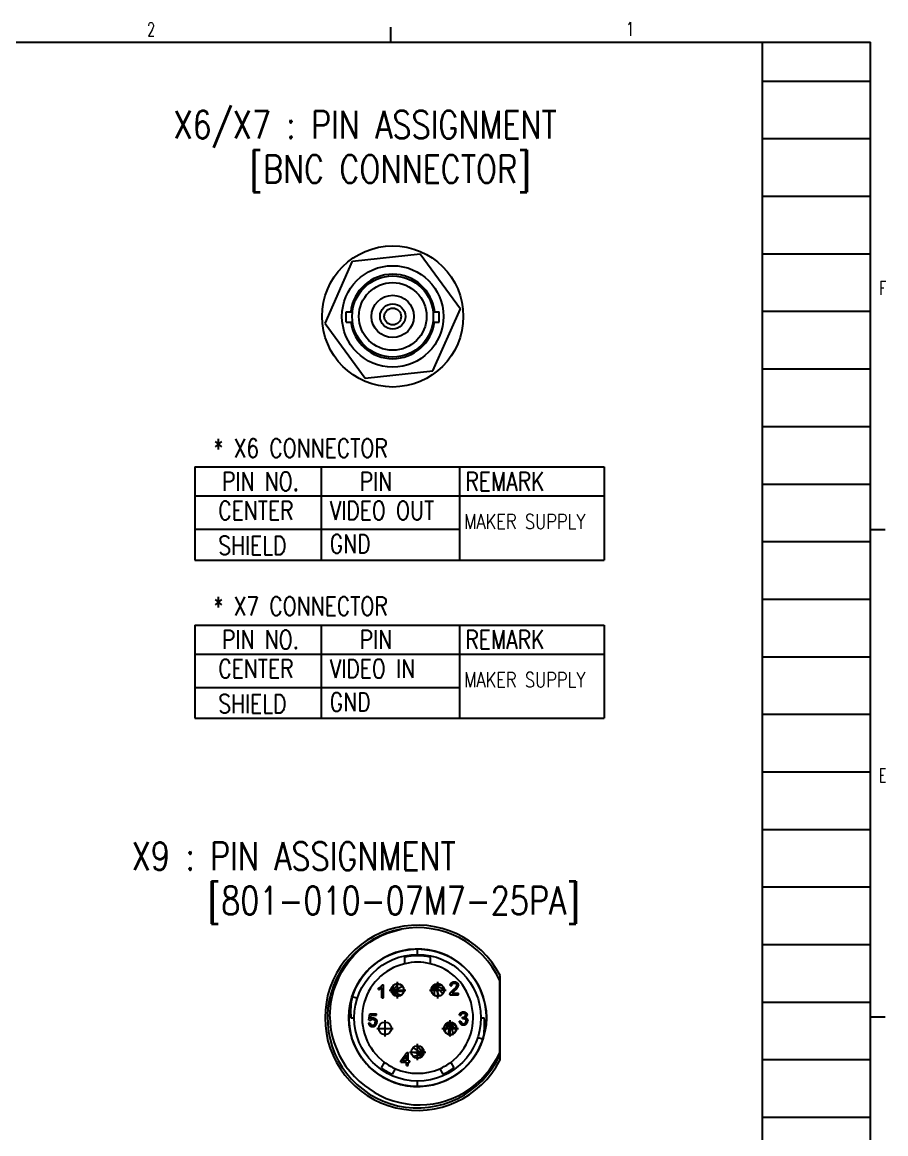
# Model space of a CAD drawing. Extents: x 260 to 819, y -886 to -454.
# Drawn here: x 688.5 to 808.6, y -618.2 to -463.7 of the extents above; entities that cross this region are included whole.
import ezdxf
from ezdxf.enums import TextEntityAlignment as Align

# ---------------------------------------------------------------- set-up
doc = ezdxf.new("R2010")
doc.units = 0
doc.header["$LTSCALE"] = 150
doc.header["$MEASUREMENT"] = 0
doc.linetypes.add('DASHDOT', pattern=[1, 0.5, -0.25, 0, -0.25])
doc.linetypes.add('DASHED', pattern=[0.75, 0.5, -0.25])
doc.layers.get('0').update_dxf_attribs({"color": 6, "linetype": 'CONTINUOUS'})
doc.layers.add('현배선도', color=7, linetype='CONTINUOUS')
doc.styles.get("Standard").update_dxf_attribs({"font": 'romans.shx', "width": 0.8, "bigfont": 'whgtxt.shx'})

# ---------------------------------------------------------------- blocks, each defined once
blk = doc.blocks.new('ansi-c')
at = {"color": 210, "linetype": 'Continuous'}
for p, q in [((410.33, 764.46), (410.33, 766.57)), ((462, 751.06), (477, 751.06)), ((462, 735.06), (477, 735.06)), ((462, 719.06), (477, 719.06)), ((462, 703.06), (477, 703.06)), ((477, 696.73), (479.05, 696.73)), ((462, 687.06), (477, 687.06)), ((462, 671.06), (477, 671.06)), ((462, 655.06), (477, 655.06)), ((462, 639.06), (477, 639.06)), ((477, 629), (479.05, 629)), ((462, 623.06), (477, 623.06))]:
    blk.add_line(p, q, dxfattribs=at)
at = {"color": 5, "linetype": 'Continuous'}
for p, q in [((-56.4, 764.46), (477, 764.46)), ((462, 358.06), (462, 764.46)), ((477, 358.06), (477, 764.46)), ((462, 759.06), (477, 759.06)), ((462, 743.06), (477, 743.06)), ((462, 727.06), (477, 727.06)), ((462, 711.06), (477, 711.06)), ((462, 695.06), (477, 695.06)), ((462, 679.06), (477, 679.06)), ((462, 663.06), (477, 663.06)), ((462, 647.06), (477, 647.06)), ((462, 631.06), (477, 631.06)), ((462, 615.06), (477, 615.06))]:
    blk.add_line(p, q, dxfattribs=at)
at = {"color": 130, "linetype": 'Continuous', "width": 0.655684}
for s, p in [('2', (376.99, 766.25)), ('1', (443.57, 766.29)), ('F', (478.69, 730.28)), ('E', (478.69, 662.55))]:
    blk.add_text(s, height=1.9, dxfattribs=at).set_placement(p, align=Align.MIDDLE_CENTER)

msp = doc.modelspace()

# ---------------------------------------------------------------- linework, layer by layer
at = {"color": 7, "linetype": 'Continuous'}
for p, q in [((734.46, -496.92), (743.86, -495.91)), ((743.86, -495.91), (749.44, -503.55)), ((730.64, -505.57), (734.46, -496.92)), ((745.62, -512.19), (749.44, -503.55)), ((733.58, -504.69), (733.58, -503.99)), ((733.58, -503.99), (734.43, -503.99)), ((733.58, -505.39), (733.58, -504.69)), ((745.64, -503.99), (746.5, -503.99)), ((746.5, -504.69), (746.5, -503.99)), ((746.5, -505.39), (746.5, -504.69)), ((730.64, -505.57), (736.21, -513.21)), ((733.58, -505.39), (734.45, -505.39)), ((745.63, -505.39), (746.5, -505.39)), ((736.21, -513.21), (745.62, -512.19)), ((739.43, -590.28), (741.23, -589.76)), ((736.06, -592.14), (736.87, -591.56)), ((736.87, -591.56), (737.7, -591.06)), ((737.7, -591.06), (738.56, -590.63)), ((738.56, -590.63), (739.43, -590.28)), ((734.64, -593.44), (735.33, -592.76)), ((735.33, -592.76), (736.06, -592.14)), ((743.5, -593.29), (743.5, -592.53)), ((733.46, -594.91), (734.03, -594.15)), ((734.03, -594.15), (734.64, -593.44)), ((741.74, -594.57), (741.74, -593.67)), ((745.27, -594.57), (745.27, -593.67)), ((732.53, -596.52), (732.96, -595.69)), ((732.96, -595.69), (733.46, -594.91)), ((754.96, -607.95), (754.96, -596.23)), ((731.85, -598.25), (732.53, -596.52)), ((738.19, -597.91), (738.22, -597.89)), ((738.22, -597.89), (738.25, -597.86)), ((738.25, -597.86), (738.29, -597.84)), ((738.29, -597.84), (738.32, -597.82)), ((738.32, -597.82), (738.35, -597.8)), ((738.35, -597.8), (738.38, -597.78)), ((738.38, -597.78), (738.4, -597.75)), ((738.4, -597.75), (738.43, -597.73)), ((738.43, -597.73), (738.46, -597.7)), ((738.46, -597.7), (738.48, -597.68)), ((738.48, -597.68), (738.5, -597.65)), ((738.5, -597.65), (738.52, -597.63)), ((738.52, -597.63), (738.54, -597.61)), ((738.54, -597.61), (738.56, -597.58)), ((738.56, -597.58), (738.57, -597.56)), ((738.57, -597.56), (738.59, -597.53)), ((738.59, -597.53), (738.6, -597.51)), ((738.6, -597.51), (738.74, -597.51)), ((738.74, -599.31), (738.74, -597.51)), ((748.03, -597.56), (748.04, -597.51)), ((748.03, -597.61), (748.03, -597.56)), ((748.03, -597.61), (748.25, -597.63)), ((748.04, -597.51), (748.05, -597.47)), ((748.05, -597.47), (748.07, -597.42)), ((748.07, -597.42), (748.08, -597.38)), ((748.08, -597.38), (748.1, -597.35)), ((748.1, -597.35), (748.12, -597.31)), ((748.12, -597.31), (748.15, -597.28)), ((748.15, -597.28), (748.17, -597.25)), ((748.17, -597.25), (748.2, -597.22)), ((748.2, -597.22), (748.23, -597.2)), ((748.23, -597.2), (748.27, -597.17)), ((748.25, -597.6), (748.26, -597.57)), ((748.25, -597.63), (748.25, -597.6)), ((748.26, -597.54), (748.27, -597.51)), ((748.26, -597.57), (748.26, -597.54)), ((748.27, -597.17), (748.3, -597.15)), ((748.27, -597.51), (748.28, -597.48)), ((748.28, -597.48), (748.29, -597.45)), ((748.29, -597.45), (748.3, -597.43)), ((748.3, -597.15), (748.34, -597.14)), ((748.3, -597.43), (748.31, -597.41)), ((748.31, -597.41), (748.33, -597.39)), ((748.33, -597.39), (748.35, -597.37)), ((748.34, -597.14), (748.38, -597.12)), ((748.35, -597.37), (748.37, -597.35)), ((748.37, -597.35), (748.39, -597.33)), ((748.38, -597.12), (748.42, -597.11)), ((748.39, -597.33), (748.41, -597.32)), ((748.41, -597.32), (748.44, -597.31)), ((748.42, -597.11), (748.46, -597.1)), ((748.44, -597.31), (748.46, -597.29)), ((748.46, -597.1), (748.51, -597.09)), ((748.46, -597.29), (748.49, -597.29)), ((748.49, -597.29), (748.51, -597.28)), ((748.51, -597.09), (748.56, -597.09)), ((748.51, -597.28), (748.54, -597.27)), ((748.54, -597.27), (748.57, -597.27)), ((748.56, -597.09), (748.61, -597.09)), ((748.57, -597.27), (748.6, -597.27)), ((748.6, -597.27), (748.63, -597.27)), ((748.61, -597.09), (748.66, -597.09)), ((748.63, -597.27), (748.66, -597.27)), ((748.66, -597.09), (748.71, -597.09)), ((748.66, -597.27), (748.69, -597.28)), ((748.69, -597.28), (748.71, -597.29)), ((748.71, -597.09), (748.75, -597.1)), ((748.71, -597.29), (748.74, -597.29)), ((748.74, -597.29), (748.76, -597.3)), ((748.75, -597.1), (748.8, -597.11)), ((748.76, -597.3), (748.79, -597.31)), ((748.79, -597.31), (748.81, -597.33)), ((748.79, -597.91), (748.82, -597.87)), ((748.8, -597.11), (748.84, -597.12)), ((748.81, -597.33), (748.83, -597.34)), ((748.82, -597.87), (748.84, -597.85)), ((748.83, -597.34), (748.85, -597.36)), ((748.84, -597.12), (748.88, -597.14)), ((748.84, -597.85), (748.86, -597.82)), ((748.85, -597.36), (748.86, -597.38)), ((748.86, -597.38), (748.88, -597.4)), ((748.86, -597.82), (748.87, -597.79)), ((748.87, -597.79), (748.89, -597.76)), ((748.88, -597.14), (748.92, -597.16)), ((748.88, -597.4), (748.89, -597.42)), ((748.89, -597.42), (748.91, -597.44)), ((748.89, -597.76), (748.9, -597.74)), ((748.9, -597.74), (748.91, -597.71)), ((748.91, -597.44), (748.92, -597.46)), ((748.91, -597.71), (748.92, -597.68)), ((748.92, -597.16), (748.95, -597.18)), ((748.92, -597.46), (748.93, -597.48)), ((748.92, -597.68), (748.93, -597.66)), ((748.93, -597.48), (748.93, -597.51)), ((748.93, -597.51), (748.94, -597.53)), ((748.93, -597.66), (748.94, -597.63)), ((748.94, -597.53), (748.94, -597.56)), ((748.94, -597.56), (748.94, -597.58)), ((748.94, -597.61), (748.94, -597.58)), ((748.94, -597.63), (748.94, -597.61)), ((748.95, -597.18), (748.99, -597.2)), ((748.99, -597.2), (749.02, -597.23)), ((749.02, -597.23), (749.04, -597.26)), ((749.04, -597.26), (749.07, -597.29)), ((749.06, -597.9), (749.08, -597.88)), ((749.07, -597.29), (749.09, -597.32)), ((749.08, -597.88), (749.09, -597.86)), ((749.09, -597.32), (749.11, -597.36)), ((749.09, -597.86), (749.1, -597.84)), ((749.1, -597.84), (749.11, -597.82)), ((749.11, -597.36), (749.13, -597.39)), ((749.11, -597.82), (749.12, -597.8)), ((749.12, -597.8), (749.13, -597.78)), ((749.13, -597.39), (749.14, -597.43)), ((749.13, -597.78), (749.14, -597.76)), ((749.14, -597.43), (749.15, -597.47)), ((749.14, -597.73), (749.15, -597.71)), ((749.14, -597.76), (749.14, -597.73)), ((749.15, -597.47), (749.16, -597.5)), ((749.15, -597.71), (749.16, -597.69)), ((749.16, -597.5), (749.17, -597.54)), ((749.16, -597.63), (749.17, -597.61)), ((749.16, -597.65), (749.16, -597.63)), ((749.16, -597.67), (749.16, -597.65)), ((749.16, -597.69), (749.16, -597.67)), ((749.17, -597.54), (749.17, -597.59)), ((749.17, -597.61), (749.17, -597.59)), ((754.92, -606.91), (754.92, -596.91)), ((731.44, -600.07), (731.61, -599.15)), ((731.61, -599.15), (731.85, -598.25)), ((734.41, -599.14), (735.14, -599.37)), ((738.08, -597.96), (738.12, -597.94)), ((738.08, -598.17), (738.08, -597.96)), ((738.08, -598.17), (738.1, -598.17)), ((738.1, -598.17), (738.12, -598.16)), ((738.12, -597.94), (738.15, -597.92)), ((738.12, -598.16), (738.15, -598.15)), ((738.15, -597.92), (738.19, -597.91)), ((738.15, -598.15), (738.17, -598.14)), ((738.17, -598.14), (738.19, -598.13)), ((738.19, -598.13), (738.21, -598.11)), ((738.21, -598.11), (738.24, -598.1)), ((738.24, -598.1), (738.26, -598.09)), ((738.26, -598.09), (738.29, -598.07)), ((738.29, -598.07), (738.31, -598.06)), ((738.31, -598.06), (738.34, -598.04)), ((738.34, -598.04), (738.36, -598.03)), ((738.36, -598.03), (738.39, -598.01)), ((738.39, -598.01), (738.41, -598)), ((738.41, -598), (738.43, -597.98)), ((738.43, -597.98), (738.45, -597.97)), ((738.45, -597.97), (738.47, -597.95)), ((738.47, -597.95), (738.49, -597.94)), ((738.49, -597.94), (738.5, -597.92)), ((738.5, -597.92), (738.52, -597.91)), ((738.52, -599.31), (738.52, -597.91)), ((738.52, -599.31), (738.74, -599.31)), ((747.99, -598.79), (748, -598.78)), ((747.99, -598.81), (747.99, -598.79)), ((747.99, -598.82), (747.99, -598.81)), ((747.99, -598.84), (747.99, -598.82)), ((747.99, -598.86), (747.99, -598.84)), ((747.99, -598.87), (747.99, -598.86)), ((747.99, -598.87), (747.99, -598.89)), ((747.99, -598.89), (749.17, -598.89)), ((748, -598.76), (748.01, -598.75)), ((748, -598.78), (748, -598.76)), ((748.01, -598.73), (748.02, -598.71)), ((748.01, -598.75), (748.01, -598.73)), ((748.02, -598.71), (748.03, -598.69)), ((748.03, -598.69), (748.04, -598.66)), ((748.04, -598.66), (748.06, -598.64)), ((748.06, -598.64), (748.07, -598.61)), ((748.07, -598.61), (748.08, -598.59)), ((748.08, -598.59), (748.1, -598.57)), ((748.1, -598.57), (748.12, -598.54)), ((748.12, -598.54), (748.14, -598.52)), ((748.14, -598.52), (748.16, -598.5)), ((748.16, -598.5), (748.18, -598.47)), ((748.18, -598.47), (748.2, -598.45)), ((748.2, -598.45), (748.22, -598.42)), ((748.22, -598.42), (748.25, -598.4)), ((748.25, -598.4), (748.28, -598.37)), ((748.28, -598.37), (748.31, -598.34)), ((748.29, -598.68), (748.3, -598.66)), ((748.29, -598.68), (749.17, -598.68)), ((748.3, -598.66), (748.31, -598.65)), ((748.31, -598.34), (748.34, -598.31)), ((748.31, -598.64), (748.32, -598.63)), ((748.31, -598.65), (748.31, -598.64)), ((748.32, -598.63), (748.33, -598.62)), ((748.33, -598.62), (748.34, -598.6)), ((748.34, -598.31), (748.37, -598.28)), ((748.34, -598.6), (748.35, -598.59)), ((748.35, -598.59), (748.36, -598.58)), ((748.36, -598.58), (748.37, -598.57)), ((748.37, -598.28), (748.41, -598.26)), ((748.37, -598.57), (748.38, -598.56)), ((748.38, -598.56), (748.4, -598.54)), ((748.4, -598.54), (748.41, -598.53)), ((748.41, -598.26), (748.44, -598.22)), ((748.41, -598.53), (748.43, -598.51)), ((748.43, -598.51), (748.45, -598.49)), ((748.44, -598.22), (748.5, -598.18)), ((748.45, -598.49), (748.48, -598.47)), ((748.48, -598.47), (748.5, -598.45)), ((748.5, -598.18), (748.55, -598.13)), ((748.5, -598.45), (748.53, -598.42)), ((748.53, -598.42), (748.56, -598.39)), ((748.55, -598.13), (748.6, -598.09)), ((748.56, -598.39), (748.6, -598.36)), ((748.6, -598.09), (748.65, -598.05)), ((748.6, -598.36), (748.64, -598.33)), ((748.64, -598.33), (748.68, -598.29)), ((748.65, -598.05), (748.69, -598.01)), ((748.68, -598.29), (748.73, -598.25)), ((748.69, -598.01), (748.73, -597.97)), ((748.73, -597.97), (748.76, -597.94)), ((748.73, -598.25), (748.77, -598.22)), ((748.76, -597.94), (748.79, -597.91)), ((748.77, -598.22), (748.81, -598.18)), ((748.81, -598.18), (748.84, -598.15)), ((748.84, -598.15), (748.87, -598.12)), ((748.87, -598.12), (748.9, -598.09)), ((748.9, -598.09), (748.93, -598.07)), ((748.93, -598.07), (748.95, -598.04)), ((748.95, -598.04), (748.98, -598.02)), ((748.98, -598.02), (749, -597.99)), ((749, -597.99), (749.02, -597.97)), ((749.02, -597.97), (749.03, -597.95)), ((749.03, -597.95), (749.05, -597.93)), ((749.05, -597.93), (749.06, -597.9)), ((749.17, -598.89), (749.17, -598.68)), ((731.31, -601.92), (731.44, -600.07)), ((731.31, -601.92), (731.35, -602.84)), ((734.24, -602.09), (734.71, -602.09)), ((736.71, -602.44), (736.88, -601.53)), ((736.71, -602.44), (736.91, -602.47)), ((736.88, -601.53), (737.77, -601.53)), ((736.91, -602.47), (736.92, -602.46)), ((736.92, -602.46), (736.93, -602.44)), ((736.93, -602.44), (736.94, -602.43)), ((736.94, -602.43), (736.96, -602.41)), ((736.96, -602.22), (737.06, -601.74)), ((736.96, -602.22), (736.99, -602.2)), ((736.96, -602.41), (736.97, -602.4)), ((736.97, -602.4), (736.98, -602.39)), ((736.98, -602.39), (737, -602.38)), ((736.99, -602.2), (737.02, -602.18)), ((737, -602.38), (737.01, -602.37)), ((737.01, -602.37), (737.03, -602.36)), ((737.02, -602.18), (737.06, -602.16)), ((737.03, -602.36), (737.05, -602.35)), ((737.05, -602.35), (737.06, -602.34)), ((737.06, -601.74), (737.77, -601.74)), ((737.06, -602.16), (737.09, -602.14)), ((737.06, -602.34), (737.08, -602.33)), ((737.08, -602.33), (737.1, -602.32)), ((737.09, -602.14), (737.12, -602.13)), ((737.1, -602.32), (737.12, -602.32)), ((737.12, -602.13), (737.16, -602.12)), ((737.12, -602.32), (737.14, -602.31)), ((737.14, -602.31), (737.16, -602.31)), ((737.16, -602.12), (737.19, -602.11)), ((737.16, -602.31), (737.18, -602.3)), ((737.18, -602.3), (737.2, -602.3)), ((737.19, -602.11), (737.23, -602.11)), ((737.2, -602.3), (737.22, -602.3)), ((737.22, -602.3), (737.24, -602.3)), ((737.23, -602.11), (737.26, -602.11)), ((737.24, -602.3), (737.27, -602.3)), ((737.26, -602.11), (737.3, -602.1)), ((737.27, -602.3), (737.3, -602.3)), ((737.3, -602.1), (737.34, -602.11)), ((737.3, -602.3), (737.34, -602.31)), ((737.34, -602.11), (737.39, -602.11)), ((737.34, -602.31), (737.36, -602.32)), ((737.36, -602.32), (737.39, -602.33)), ((737.39, -602.11), (737.43, -602.12)), ((737.39, -602.33), (737.42, -602.34)), ((737.42, -602.34), (737.45, -602.35)), ((737.43, -602.12), (737.47, -602.13)), ((737.45, -602.35), (737.47, -602.37)), ((737.47, -602.13), (737.51, -602.14)), ((737.47, -602.37), (737.49, -602.39)), ((737.49, -602.39), (737.52, -602.41)), ((737.51, -602.14), (737.55, -602.16)), ((737.52, -602.41), (737.54, -602.43)), ((737.54, -602.43), (737.55, -602.45)), ((737.55, -602.16), (737.59, -602.18)), ((737.55, -602.45), (737.57, -602.48)), ((737.57, -602.48), (737.58, -602.51)), ((737.58, -602.51), (737.59, -602.54)), ((737.59, -602.18), (737.63, -602.21)), ((737.63, -602.21), (737.66, -602.24)), ((737.66, -602.24), (737.69, -602.27)), ((737.69, -602.27), (737.72, -602.3)), ((737.72, -602.3), (737.75, -602.34)), ((737.75, -602.34), (737.78, -602.37)), ((737.77, -601.74), (737.77, -601.53)), ((737.78, -602.37), (737.8, -602.41)), ((737.8, -602.41), (737.81, -602.45)), ((737.81, -602.45), (737.83, -602.49)), ((737.83, -602.49), (737.84, -602.54)), ((749.31, -601.72), (749.32, -601.68)), ((749.31, -601.72), (749.53, -601.76)), ((749.32, -601.68), (749.33, -601.64)), ((749.33, -601.64), (749.34, -601.6)), ((749.34, -601.6), (749.36, -601.56)), ((749.36, -601.56), (749.38, -601.53)), ((749.38, -601.53), (749.4, -601.49)), ((749.4, -601.49), (749.42, -601.46)), ((749.42, -601.46), (749.44, -601.43)), ((749.44, -601.43), (749.47, -601.41)), ((749.47, -601.41), (749.49, -601.38)), ((749.49, -601.38), (749.52, -601.36)), ((749.52, -601.36), (749.55, -601.34)), ((749.53, -601.76), (749.54, -601.73)), ((749.54, -601.7), (749.55, -601.67)), ((749.54, -601.73), (749.54, -601.7)), ((749.55, -601.34), (749.59, -601.32)), ((749.55, -601.67), (749.56, -601.65)), ((749.56, -601.65), (749.57, -601.62)), ((749.57, -601.62), (749.58, -601.6)), ((749.58, -601.6), (749.59, -601.58)), ((749.59, -601.32), (749.62, -601.3)), ((749.59, -601.58), (749.61, -601.56)), ((749.61, -601.56), (749.62, -601.54)), ((749.62, -601.3), (749.65, -601.29)), ((749.62, -601.54), (749.64, -601.52)), ((749.64, -601.52), (749.66, -601.5)), ((749.65, -601.29), (749.69, -601.28)), ((749.66, -601.5), (749.68, -601.49)), ((749.68, -601.49), (749.69, -601.48)), ((749.69, -601.28), (749.73, -601.27)), ((749.69, -601.48), (749.71, -601.47)), ((749.71, -601.47), (749.74, -601.46)), ((749.72, -602.21), (749.75, -602.02)), ((749.72, -602.21), (749.74, -602.2)), ((749.73, -601.27), (749.77, -601.26)), ((749.74, -601.46), (749.76, -601.45)), ((749.74, -602.2), (749.76, -602.2)), ((749.75, -602.02), (749.75, -602.02)), ((749.75, -602.02), (749.75, -602.02)), ((749.75, -602.02), (749.76, -602.02)), ((749.76, -601.45), (749.78, -601.45)), ((749.76, -602.02), (749.76, -602.02)), ((749.76, -602.02), (749.77, -602.02)), ((749.76, -602.2), (749.77, -602.2)), ((749.77, -601.26), (749.81, -601.26)), ((749.77, -602.02), (749.77, -602.02)), ((749.77, -602.02), (749.77, -602.02)), ((749.77, -602.02), (749.78, -602.02)), ((749.77, -602.2), (749.79, -602.19)), ((749.78, -601.45), (749.8, -601.44)), ((749.78, -602.02), (749.78, -602.02)), ((749.78, -602.02), (749.78, -602.02)), ((749.78, -602.02), (749.81, -602.02)), ((749.79, -602.19), (749.81, -602.19)), ((749.8, -601.44), (749.83, -601.44)), ((749.81, -601.26), (749.85, -601.26)), ((749.81, -602.02), (749.84, -602.02)), ((749.81, -602.19), (749.82, -602.19)), ((749.82, -602.19), (749.84, -602.19)), ((749.83, -601.44), (749.85, -601.44)), ((749.84, -602.02), (749.86, -602.01)), ((749.84, -602.19), (749.85, -602.19)), ((749.85, -601.26), (749.88, -601.26)), ((749.85, -601.44), (749.88, -601.44)), ((749.85, -602.19), (749.86, -602.18)), ((749.86, -602.01), (749.89, -602.01)), ((749.86, -602.18), (749.88, -602.18)), ((749.88, -601.26), (749.91, -601.26)), ((749.88, -601.44), (749.9, -601.44)), ((749.88, -602.18), (749.91, -602.19)), ((749.89, -602.01), (749.91, -602)), ((749.9, -601.44), (749.93, -601.45)), ((749.91, -601.26), (749.93, -601.26)), ((749.91, -602), (749.94, -601.99)), ((749.91, -602.19), (749.94, -602.19)), ((749.93, -601.26), (749.96, -601.27)), ((749.93, -601.45), (749.95, -601.45)), ((749.94, -601.99), (749.96, -601.98)), ((749.94, -602.19), (749.96, -602.19)), ((749.95, -601.45), (749.97, -601.46)), ((749.96, -601.27), (749.99, -601.27)), ((749.96, -601.98), (749.99, -601.97)), ((749.96, -602.19), (749.99, -602.2)), ((749.97, -601.46), (749.99, -601.47)), ((749.99, -601.27), (750.02, -601.28)), ((749.99, -601.47), (750.01, -601.48)), ((749.99, -601.97), (750.01, -601.96)), ((749.99, -602.2), (750.02, -602.21)), ((750.01, -601.48), (750.03, -601.49)), ((750.01, -601.96), (750.03, -601.95)), ((750.02, -601.28), (750.04, -601.29)), ((750.02, -602.21), (750.04, -602.22)), ((750.03, -601.49), (750.05, -601.5)), ((750.03, -601.95), (750.06, -601.93)), ((750.04, -601.29), (750.07, -601.3)), ((750.04, -602.22), (750.06, -602.23)), ((750.05, -601.5), (750.06, -601.52)), ((750.06, -601.52), (750.08, -601.54)), ((750.06, -601.93), (750.07, -601.91)), ((750.06, -602.23), (750.09, -602.25)), ((750.07, -601.3), (750.09, -601.31)), ((750.07, -601.91), (750.09, -601.89)), ((750.08, -601.54), (750.09, -601.55)), ((750.09, -601.31), (750.12, -601.32)), ((750.09, -601.55), (750.11, -601.57)), ((750.09, -601.89), (750.11, -601.87)), ((750.09, -602.25), (750.11, -602.26)), ((750.11, -601.57), (750.12, -601.59)), ((750.11, -601.87), (750.12, -601.85)), ((750.11, -602.26), (750.13, -602.28)), ((750.12, -601.32), (750.14, -601.33)), ((750.12, -601.59), (750.13, -601.61)), ((750.12, -601.85), (750.13, -601.83)), ((750.13, -601.61), (750.13, -601.63)), ((750.13, -601.63), (750.14, -601.65)), ((750.13, -601.83), (750.14, -601.8)), ((750.13, -602.09), (750.15, -602.08)), ((750.13, -602.09), (750.16, -602.09)), ((750.13, -602.28), (750.15, -602.3)), ((750.14, -601.33), (750.17, -601.35)), ((750.14, -601.65), (750.14, -601.67)), ((750.14, -601.67), (750.15, -601.7)), ((750.14, -601.78), (750.15, -601.75)), ((750.14, -601.8), (750.14, -601.78)), ((750.15, -601.7), (750.15, -601.72)), ((750.15, -601.75), (750.15, -601.72)), ((750.15, -602.08), (750.17, -602.06)), ((750.15, -602.3), (750.16, -602.32)), ((750.16, -602.09), (750.19, -602.1)), ((750.16, -602.32), (750.18, -602.35)), ((750.17, -601.35), (750.19, -601.36)), ((750.17, -602.06), (750.19, -602.05)), ((750.18, -602.35), (750.19, -602.37)), ((750.19, -601.36), (750.21, -601.38)), ((750.19, -602.05), (750.21, -602.04)), ((750.19, -602.1), (750.21, -602.12)), ((750.19, -602.37), (750.2, -602.39)), ((750.2, -602.39), (750.21, -602.42)), ((750.21, -601.38), (750.23, -601.4)), ((750.21, -602.04), (750.23, -602.02)), ((750.21, -602.12), (750.24, -602.13)), ((750.21, -602.42), (750.22, -602.45)), ((750.22, -602.45), (750.22, -602.47)), ((750.22, -602.47), (750.23, -602.5)), ((750.23, -601.4), (750.25, -601.41)), ((750.23, -602.02), (750.25, -602.01)), ((750.23, -602.5), (750.23, -602.53)), ((750.23, -602.56), (750.23, -602.53)), ((750.24, -602.13), (750.27, -602.14)), ((750.25, -601.41), (750.26, -601.43)), ((750.25, -602.01), (750.27, -601.99)), ((750.26, -601.43), (750.28, -601.45)), ((750.27, -601.99), (750.28, -601.97)), ((750.27, -602.14), (750.29, -602.16)), ((750.28, -601.45), (750.29, -601.47)), ((750.28, -601.97), (750.3, -601.95)), ((750.29, -601.47), (750.31, -601.49)), ((750.29, -602.16), (750.31, -602.18)), ((750.3, -601.95), (750.31, -601.94)), ((750.31, -601.49), (750.32, -601.51)), ((750.31, -601.94), (750.32, -601.92)), ((750.31, -602.18), (750.33, -602.2)), ((750.32, -601.51), (750.33, -601.54)), ((750.32, -601.92), (750.33, -601.9)), ((750.33, -601.54), (750.34, -601.56)), ((750.33, -601.9), (750.34, -601.88)), ((750.33, -602.2), (750.35, -602.22)), ((750.34, -601.56), (750.35, -601.58)), ((750.34, -601.88), (750.35, -601.86)), ((750.35, -601.58), (750.36, -601.61)), ((750.35, -601.86), (750.36, -601.83)), ((750.35, -602.22), (750.37, -602.24)), ((750.36, -601.61), (750.36, -601.63)), ((750.36, -601.63), (750.37, -601.65)), ((750.36, -601.81), (750.37, -601.79)), ((750.36, -601.83), (750.36, -601.81)), ((750.37, -601.65), (750.37, -601.68)), ((750.37, -601.68), (750.37, -601.7)), ((750.37, -601.7), (750.37, -601.72)), ((750.37, -601.75), (750.37, -601.72)), ((750.37, -601.77), (750.37, -601.75)), ((750.37, -601.79), (750.37, -601.77)), ((750.37, -602.24), (750.39, -602.26)), ((750.39, -602.26), (750.4, -602.29)), ((750.4, -602.29), (750.42, -602.31)), ((750.42, -602.31), (750.43, -602.34)), ((750.43, -602.34), (750.44, -602.37)), ((750.44, -602.37), (750.45, -602.4)), ((750.45, -602.4), (750.45, -602.43)), ((750.45, -602.43), (750.46, -602.46)), ((750.46, -602.46), (750.46, -602.49)), ((750.46, -602.49), (750.46, -602.53)), ((750.46, -602.57), (750.46, -602.53)), ((752.3, -602.09), (752.77, -602.09)), ((731.35, -602.84), (731.46, -603.76)), ((731.46, -603.76), (731.64, -604.67)), ((736.67, -602.82), (736.9, -602.8)), ((736.67, -602.82), (736.67, -602.87)), ((736.67, -602.87), (736.68, -602.91)), ((736.68, -602.91), (736.69, -602.95)), ((736.69, -602.95), (736.71, -602.99)), ((736.71, -602.99), (736.72, -603.03)), ((736.72, -603.03), (736.74, -603.06)), ((736.74, -603.06), (736.76, -603.1)), ((736.76, -603.1), (736.79, -603.13)), ((736.79, -603.13), (736.81, -603.16)), ((736.81, -603.16), (736.84, -603.19)), ((736.84, -603.19), (736.88, -603.21)), ((736.88, -603.21), (736.91, -603.23)), ((736.9, -602.8), (736.9, -602.84)), ((736.9, -602.84), (736.91, -602.87)), ((736.91, -602.87), (736.92, -602.9)), ((736.91, -603.23), (736.94, -603.25)), ((736.92, -602.9), (736.93, -602.92)), ((736.93, -602.92), (736.94, -602.95)), ((736.94, -602.95), (736.95, -602.97)), ((736.94, -603.25), (736.98, -603.27)), ((736.95, -602.97), (736.97, -603)), ((736.97, -603), (736.98, -603.02)), ((736.98, -603.02), (737, -603.04)), ((736.98, -603.27), (737.02, -603.29)), ((737, -603.04), (737.02, -603.06)), ((737.02, -603.06), (737.04, -603.07)), ((737.02, -603.29), (737.06, -603.3)), ((737.04, -603.07), (737.06, -603.09)), ((737.06, -603.09), (737.08, -603.1)), ((737.06, -603.3), (737.1, -603.31)), ((737.08, -603.1), (737.1, -603.11)), ((737.1, -603.11), (737.12, -603.12)), ((737.1, -603.31), (737.15, -603.32)), ((737.12, -603.12), (737.14, -603.13)), ((737.14, -603.13), (737.17, -603.13)), ((737.15, -603.32), (737.19, -603.32)), ((737.17, -603.13), (737.19, -603.14)), ((737.19, -603.14), (737.22, -603.14)), ((737.19, -603.32), (737.24, -603.32)), ((737.22, -603.14), (737.24, -603.14)), ((737.24, -603.14), (737.27, -603.14)), ((737.24, -603.32), (737.3, -603.32)), ((737.27, -603.14), (737.3, -603.14)), ((737.3, -603.14), (737.33, -603.13)), ((737.3, -603.32), (737.36, -603.31)), ((737.33, -603.13), (737.36, -603.12)), ((737.36, -603.12), (737.39, -603.11)), ((737.36, -603.31), (737.41, -603.3)), ((737.39, -603.11), (737.42, -603.1)), ((737.41, -603.3), (737.46, -603.29)), ((737.42, -603.1), (737.44, -603.08)), ((737.44, -603.08), (737.46, -603.06)), ((737.46, -603.06), (737.49, -603.04)), ((737.46, -603.29), (737.51, -603.27)), ((737.49, -603.04), (737.51, -603.02)), ((737.51, -603.02), (737.53, -603)), ((737.51, -603.27), (737.55, -603.24)), ((737.53, -603), (737.55, -602.97)), ((737.55, -602.97), (737.57, -602.94)), ((737.55, -603.24), (737.6, -603.22)), ((737.57, -602.94), (737.58, -602.91)), ((737.58, -602.91), (737.59, -602.88)), ((737.59, -602.54), (737.6, -602.57)), ((737.59, -602.88), (737.6, -602.85)), ((737.6, -602.57), (737.61, -602.6)), ((737.6, -602.85), (737.61, -602.82)), ((737.6, -603.22), (737.64, -603.18)), ((737.61, -602.6), (737.62, -602.63)), ((737.61, -602.82), (737.62, -602.78)), ((737.62, -602.63), (737.62, -602.67)), ((737.62, -602.67), (737.62, -602.7)), ((737.62, -602.74), (737.62, -602.7)), ((737.62, -602.78), (737.62, -602.74)), ((737.64, -603.18), (737.68, -603.15)), ((737.68, -603.15), (737.71, -603.1)), ((737.71, -603.1), (737.74, -603.07)), ((737.74, -603.07), (737.76, -603.03)), ((737.76, -603.03), (737.78, -602.99)), ((737.78, -602.99), (737.8, -602.95)), ((737.8, -602.95), (737.82, -602.91)), ((737.82, -602.91), (737.83, -602.87)), ((737.83, -602.87), (737.84, -602.82)), ((737.84, -602.54), (737.85, -602.59)), ((737.84, -602.82), (737.85, -602.78)), ((737.85, -602.59), (737.85, -602.63)), ((737.85, -602.63), (737.85, -602.68)), ((737.85, -602.73), (737.85, -602.68)), ((737.85, -602.78), (737.85, -602.73)), ((749.29, -602.58), (749.51, -602.55)), ((749.29, -602.58), (749.29, -602.63)), ((749.29, -602.63), (749.3, -602.67)), ((749.3, -602.67), (749.31, -602.71)), ((749.31, -602.71), (749.33, -602.75)), ((749.33, -602.75), (749.34, -602.79)), ((749.34, -602.79), (749.36, -602.82)), ((749.36, -602.82), (749.38, -602.86)), ((749.38, -602.86), (749.41, -602.89)), ((749.41, -602.89), (749.44, -602.92)), ((749.44, -602.92), (749.47, -602.95)), ((749.47, -602.95), (749.5, -602.97)), ((749.5, -602.97), (749.53, -603)), ((749.51, -602.55), (749.52, -602.59)), ((749.52, -602.59), (749.52, -602.63)), ((749.52, -602.63), (749.54, -602.66)), ((749.53, -603), (749.57, -603.02)), ((749.54, -602.66), (749.55, -602.69)), ((749.55, -602.69), (749.56, -602.72)), ((749.56, -602.72), (749.57, -602.74)), ((749.57, -602.74), (749.59, -602.77)), ((749.57, -603.02), (749.6, -603.04)), ((749.59, -602.77), (749.6, -602.79)), ((749.6, -602.79), (749.62, -602.81)), ((749.6, -603.04), (749.64, -603.05)), ((749.62, -602.81), (749.64, -602.82)), ((749.64, -602.82), (749.66, -602.84)), ((749.64, -603.05), (749.68, -603.07)), ((749.66, -602.84), (749.67, -602.85)), ((749.67, -602.85), (749.69, -602.87)), ((749.68, -603.07), (749.72, -603.08)), ((749.69, -602.87), (749.72, -602.88)), ((749.72, -602.88), (749.74, -602.89)), ((749.72, -603.08), (749.77, -603.08)), ((749.74, -602.89), (749.76, -602.89)), ((749.76, -602.89), (749.78, -602.9)), ((749.77, -603.08), (749.81, -603.09)), ((749.78, -602.9), (749.81, -602.9)), ((749.81, -602.9), (749.83, -602.91)), ((749.81, -603.09), (749.86, -603.09)), ((749.83, -602.91), (749.86, -602.91)), ((749.86, -602.91), (749.89, -602.91)), ((749.86, -603.09), (749.91, -603.09)), ((749.89, -602.91), (749.92, -602.9)), ((749.91, -603.09), (749.96, -603.08)), ((749.92, -602.9), (749.95, -602.9)), ((749.95, -602.9), (749.97, -602.89)), ((749.96, -603.08), (750.01, -603.07)), ((749.97, -602.89), (750, -602.88)), ((750, -602.88), (750.03, -602.87)), ((750.01, -603.07), (750.05, -603.06)), ((750.03, -602.87), (750.05, -602.85)), ((750.05, -602.85), (750.08, -602.84)), ((750.05, -603.06), (750.1, -603.05)), ((750.08, -602.84), (750.1, -602.82)), ((750.1, -602.82), (750.12, -602.8)), ((750.1, -603.05), (750.14, -603.03)), ((750.12, -602.8), (750.14, -602.78)), ((750.14, -602.78), (750.16, -602.75)), ((750.14, -603.03), (750.18, -603.01)), ((750.16, -602.75), (750.17, -602.73)), ((750.17, -602.73), (750.19, -602.7)), ((750.18, -603.01), (750.22, -602.98)), ((750.19, -602.7), (750.2, -602.68)), ((750.2, -602.68), (750.21, -602.65)), ((750.21, -602.65), (750.22, -602.62)), ((750.22, -602.59), (750.23, -602.56)), ((750.22, -602.62), (750.22, -602.59)), ((750.22, -602.98), (750.25, -602.96)), ((750.25, -602.96), (750.29, -602.93)), ((750.29, -602.93), (750.32, -602.89)), ((750.32, -602.89), (750.35, -602.86)), ((750.35, -602.86), (750.38, -602.82)), ((750.38, -602.82), (750.4, -602.78)), ((750.4, -602.78), (750.42, -602.74)), ((750.42, -602.74), (750.43, -602.7)), ((750.43, -602.7), (750.45, -602.66)), ((750.45, -602.62), (750.46, -602.57)), ((750.45, -602.66), (750.45, -602.62)), ((731.64, -604.67), (731.89, -605.57)), ((731.89, -605.57), (732.59, -607.27)), ((751.87, -604.81), (752.59, -605.04)), ((741.17, -608.08), (741.99, -606.92)), ((741.99, -606.92), (742.17, -606.92)), ((742.17, -608.08), (742.17, -606.92)), ((754.51, -607.75), (754.92, -606.91)), ((754.92, -606.91), (754.92, -607.27)), ((732.59, -607.27), (733.04, -608.09)), ((733.04, -608.09), (733.54, -608.86)), ((738.46, -609.06), (738.9, -608.29)), ((741.17, -608.28), (741.17, -608.08)), ((741.17, -608.28), (741.95, -608.28)), ((741.39, -608.08), (741.95, -607.27)), ((741.39, -608.08), (741.95, -608.08)), ((741.95, -608.08), (741.95, -607.27)), ((741.95, -608.71), (741.95, -608.28)), ((741.95, -608.71), (742.17, -608.71)), ((742.17, -608.08), (742.41, -608.08)), ((742.17, -608.28), (742.41, -608.28)), ((742.17, -608.71), (742.17, -608.28)), ((742.41, -608.28), (742.41, -608.08)), ((748.1, -608.29), (748.55, -609.06)), ((753.5, -609.32), (754.51, -607.75)), ((733.54, -608.86), (734.72, -610.27)), ((739.99, -609.94), (740.43, -609.17)), ((746.58, -609.17), (747.02, -609.94)), ((752.27, -610.71), (753.5, -609.32)), ((734.72, -610.27), (735.38, -610.91)), ((735.38, -610.91), (736.1, -611.49)), ((736.1, -611.49), (736.72, -611.93)), ((743.5, -611.65), (743.5, -610.89)), ((750.84, -611.91), (751.58, -611.34)), ((751.58, -611.34), (752.27, -610.71)), ((736.72, -611.93), (737.48, -612.44)), ((737.48, -612.44), (738.29, -612.89)), ((738.29, -612.89), (739.15, -613.29)), ((739.15, -613.29), (740.1, -613.63)), ((747.53, -613.59), (748.4, -613.27)), ((748.4, -613.27), (749.25, -612.88)), ((749.25, -612.88), (750.06, -612.43)), ((750.06, -612.43), (750.84, -611.91)), ((740.1, -613.63), (741.01, -613.88)), ((741.01, -613.88), (741.98, -614.06)), ((741.98, -614.06), (742.91, -614.17)), ((742.91, -614.17), (743.86, -614.19)), ((743.86, -614.19), (744.79, -614.15)), ((744.79, -614.15), (745.72, -614.03)), ((745.72, -614.03), (746.63, -613.85)), ((746.63, -613.85), (747.53, -613.59))]:
    msp.add_line(p, q, dxfattribs=at)
at = {"color": 7, "linetype": 'DASHDOT'}
for p, q in [((740.71, -599.39), (740.71, -597.09)), ((746.3, -599.39), (746.3, -597.09)), ((739.56, -598.24), (741.85, -598.24)), ((745.15, -598.24), (747.45, -598.24)), ((738.98, -604.71), (738.98, -602.41)), ((748.03, -604.71), (748.03, -602.41)), ((737.83, -603.56), (740.12, -603.56)), ((746.88, -603.56), (749.17, -603.56)), ((742.36, -606.85), (744.65, -606.85)), ((743.5, -607.99), (743.5, -605.7))]:
    msp.add_line(p, q, dxfattribs=at)
at = {"color": 7, "linetype": 'Continuous'}
for points in [[(739.85, -598.45), (739.84, -598.1), (739.95, -597.78), (740.19, -597.53)], [(739.85, -598.45), (740.19, -597.53), (740.5, -597.38), (740.84, -597.37)], [(739.85, -598.45), (740.84, -597.37), (741.17, -597.49), (741.42, -597.72)], [(739.85, -598.45), (741.42, -597.72), (741.56, -598.03), (741.58, -598.38)], [(745.84, -597.49), (745.78, -598.95), (745.55, -598.7), (745.43, -598.38)], [(745.84, -597.49), (745.43, -598.38), (745.44, -598.03), (745.59, -597.72)], [(745.84, -597.49), (746.44, -599.11), (746.09, -599.1), (745.78, -598.95)], [(745.84, -597.49), (746.16, -597.37), (746.51, -597.38), (746.82, -597.53)], [(745.84, -597.49), (746.82, -597.53), (747.05, -597.78), (747.17, -598.1)], [(745.84, -597.49), (747.17, -598.1), (747.16, -598.45), (747.01, -598.76)], [(745.84, -597.49), (747.01, -598.76), (746.76, -598.99), (746.44, -599.11)], [(739.85, -598.45), (741.58, -598.38), (741.46, -598.7), (741.22, -598.95)], [(739.85, -598.45), (741.22, -598.95), (740.91, -599.1), (740.57, -599.11)], [(739.85, -598.45), (740.57, -599.11), (740.25, -598.99), (739.99, -598.76)], [(747.96, -602.68), (747.19, -603.29), (747.15, -603.63), (747.24, -603.96)], [(747.96, -602.68), (747.63, -602.78), (747.36, -602.99), (747.19, -603.29)], [(747.96, -602.68), (747.24, -603.96), (747.46, -604.23), (747.76, -604.4)], [(747.96, -602.68), (747.76, -604.4), (748.1, -604.44), (748.43, -604.35)], [(747.96, -602.68), (748.43, -604.35), (748.7, -604.13), (748.87, -603.83)], [(747.96, -602.68), (748.87, -603.83), (748.91, -603.49), (748.81, -603.16)], [(747.96, -602.68), (748.81, -603.16), (748.6, -602.89), (748.3, -602.72)], [(744.32, -607.19), (742.62, -606.85), (742.69, -606.51), (742.88, -606.23)], [(744.32, -607.19), (742.88, -607.47), (742.69, -607.19), (742.62, -606.85)], [(744.32, -607.19), (742.88, -606.23), (743.17, -606.03), (743.5, -605.97)], [(744.32, -607.19), (743.5, -605.97), (743.84, -606.03), (744.13, -606.23)], [(744.32, -607.19), (744.13, -606.23), (744.32, -606.51), (744.38, -606.85)], [(744.32, -607.19), (743.5, -607.73), (743.17, -607.66), (742.88, -607.47)], [(744.32, -607.19), (744.13, -607.47), (743.84, -607.66), (743.5, -607.73)]]:
    msp.add_lwpolyline(points, dxfattribs=at)
for centre, radius in [((740.04, -504.61), 9.81), ((740.04, -504.61), 7.05), ((740.04, -504.61), 5.64), ((740.04, -504.61), 4.7), ((740.04, -504.61), 2.94), ((740.04, -504.61), 1.76), ((740.04, -504.61), 1.17), ((743.5, -602.09), 9.56), ((743.5, -602.09), 9.56), ((743.5, -602.09), 8.8), ((740.71, -598.24), 0.881), ((746.3, -598.24), 0.881), ((738.98, -603.56), 0.881), ((748.03, -603.56), 0.881), ((743.5, -606.85), 0.881)]:
    msp.add_circle(centre, radius, dxfattribs=at)
for centre, radius, start, end in [((740.04, -504.61), 5.87, 6.0674, 173.9326), ((740.04, -504.61), 5.87, 187.5657, 352.4343), ((743.5, -602.09), 12.87, 27.0751, 332.9249), ((743.5, -602.09), 12.53, 100.4407, 335.6042), ((743.5, -602.09), 12.53, 24.3958, 100.4406), ((743.5, -602.09), 9.56, 36.2549, 215.5165), ((743.5, -602.09), 7.72, 103.193, 233.4473), ((743.5, -602.09), 8.6, 78.179, 101.821), ((743.5, -602.09), 7.72, 76.807, 103.193), ((743.5, -602.09), 7.72, 306.5527, 76.807), ((743.5, -602.09), 9.56, 216.2731, 35.5317), ((743.57, -601.17), 9.38, 167.4799, 185.6366), ((743.44, -603.01), 9.38, 347.4799, 5.6366), ((743.5, -602.09), 7.72, 233.4473, 246.5526), ((743.5, -602.09), 7.72, 293.4474, 306.5527), ((743.5, -602.09), 8.6, 234.121, 245.879), ((743.5, -602.09), 7.72, 246.5526, 293.4474), ((743.5, -602.09), 8.6, 294.121, 305.879)]:
    msp.add_arc(centre, radius, start, end, dxfattribs=at)
at = {"layer": '현배선도', "color": 0}
for p, q in [((712.54, -525.52), (712.54, -529.56)), ((712.54, -525.52), (769.45, -525.52)), ((730.11, -525.52), (730.11, -538.47)), ((749.31, -525.52), (749.31, -538.47)), ((769.45, -525.52), (769.45, -529.56)), ((712.54, -529.56), (743.54, -529.56)), ((712.54, -529.56), (712.54, -534.19)), ((743.54, -529.56), (769.45, -529.56)), ((769.45, -529.56), (769.45, -534.19)), ((712.54, -534.19), (749.31, -534.19)), ((712.54, -534.19), (712.54, -538.47)), ((769.45, -534.19), (769.45, -538.47)), ((712.54, -538.47), (743.54, -538.47)), ((743.54, -538.47), (769.45, -538.47)), ((712.54, -547.52), (712.54, -551.56)), ((712.54, -547.52), (769.45, -547.52)), ((730.11, -547.52), (730.11, -560.46)), ((749.31, -547.52), (749.31, -560.46)), ((769.45, -547.52), (769.45, -551.56)), ((712.54, -551.56), (743.54, -551.56)), ((712.54, -551.56), (712.54, -556.19)), ((743.54, -551.56), (769.45, -551.56)), ((769.45, -551.56), (769.45, -556.19)), ((712.54, -556.19), (749.31, -556.19)), ((712.54, -556.19), (712.54, -560.46)), ((769.45, -556.19), (769.45, -560.46)), ((712.54, -560.46), (743.54, -560.46)), ((743.54, -560.46), (769.45, -560.46))]:
    msp.add_line(p, q, dxfattribs=at)

# ---------------------------------------------------------------- block references
at = {"linetype": 'DASHED'}
msp.add_blockref('ansi-c', (329.46, -1230.96), dxfattribs=at)
msp.add_blockref('ansi-c', (329.46, -1230.96), dxfattribs=at)

# ---------------------------------------------------------------- texts
at = {"layer": '현배선도', "color": 4, "width": 0.8}
for s, height, p in [('X6/X7 : PIN ASSIGNMENT', 3.8749, (709.56, -479.9)), ('[BNC CONNECTOR]', 3.8749, (720.14, -486.06)), ('* X6 CONNECTOR', 2.5833, (715.08, -524.2)), ('* X7 CONNECTOR', 2.5833, (715.08, -546.16)), ('X9 : PIN ASSIGNMENT', 3.8749, (703.76, -581.57)), ('[801-010-07M7-25PA]', 3.8749, (714.33, -587.73))]:
    msp.add_text(s, height=height, dxfattribs=at).set_placement(p)
at = {"layer": '현배선도', "color": 0, "width": 0.8}
for s, height, p in [('PIN NO.', 2.583, (716.31, -528.83)), ('PIN', 2.583, (735.45, -528.83)), ('REMARK', 2.583, (750.14, -528.83)), ('CENTER', 2.583, (715.79, -532.87)), ('VIDEO OUT', 2.583, (731.29, -532.87)), ('MAKER SUPPLY', 2.0666, (749.97, -534.14)), ('SHIELD', 2.583, (715.79, -537.75)), ('GND', 2.583, (731.29, -537.5)), ('PIN NO.', 2.583, (716.31, -550.82)), ('PIN', 2.583, (735.45, -550.82)), ('REMARK', 2.583, (750.14, -550.82)), ('CENTER', 2.583, (715.79, -554.86)), ('VIDEO IN', 2.583, (731.29, -554.86)), ('MAKER SUPPLY', 2.0666, (749.97, -556.14)), ('SHIELD', 2.583, (715.79, -559.75)), ('GND', 2.583, (731.29, -559.49))]:
    msp.add_text(s, height=height, dxfattribs=at).set_placement(p)

doc.saveas('drawing.dxf')
